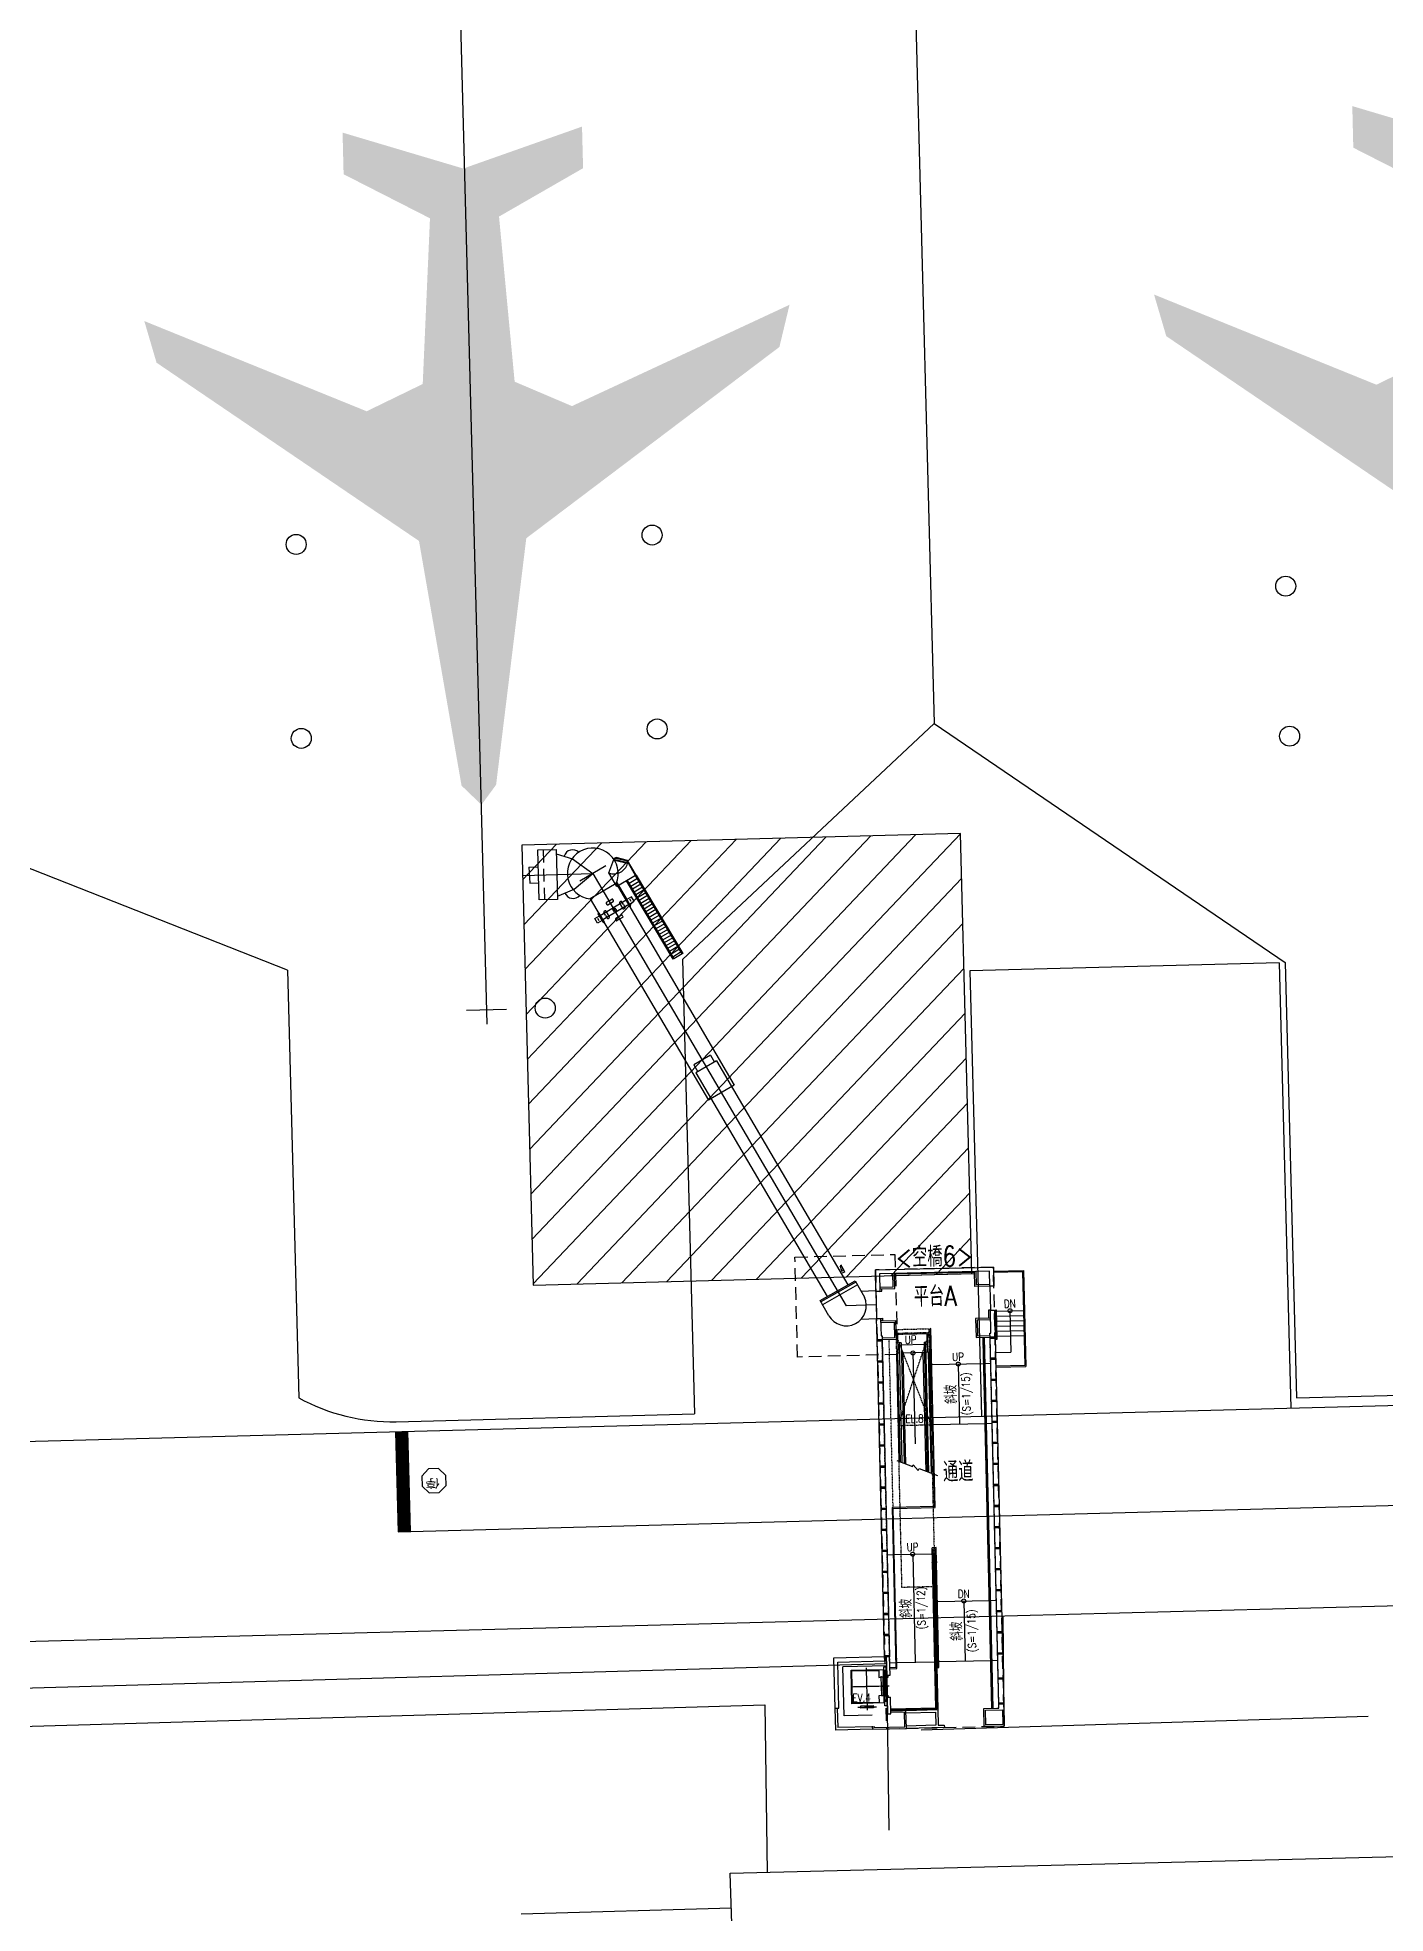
# Model space of a CAD drawing. Extents: x 71210 to 87171, y -11349 to 219.
# Drawn here: x 78349 to 79023, y -7386 to -6449 of the extents above; entities that cross this region are included whole.
import ezdxf
from ezdxf.enums import TextEntityAlignment as Align

# ---------------------------------------------------------------- set-up
doc = ezdxf.new("R2010")
doc.units = 0
for name, pattern in [('CENTER', [2, 1.25, -0.25, 0.25, -0.25]), ('DASHDOT2', [0.5, 0.25, -0.125, 0, -0.125]), ('HIDDEN', [9.525, 6.35, -3.175]), ('HIDDEN2', [0.1875, 0.125, -0.0625])]:
    doc.linetypes.add(name, pattern=pattern)
doc.layers.add('建築', color=7, linetype='Continuous')
doc.styles.add('E1', font='romans.shx', dxfattribs={"width": 0.8})
doc.styles.add('LMP', font='SIMPLEX.shx', dxfattribs={"width": 0.8, "bigfont": 'lmp.shx'})
doc.styles.add('TC_T1', font='romanc.shx', dxfattribs={"width": 0.8, "bigfont": '@chineset.shx'})

msp = doc.modelspace()

# ---------------------------------------------------------------- hatches: boundary and pattern name
at = {"layer": '建築', "ltscale": 1000}
for points in [[(79075.8, -6818.92), (79065.85, -6809.34), (79044.56, -6687.01), (78913.36, -6597.9), (78907.24, -6577.09), (79018.42, -6622.18), (79046.43, -6608.55), (79050.07, -6525.71), (79006.87, -6503.69), (79006.37, -6482.89), (79066.71, -6500.84), (79126.07, -6479.87), (79126.62, -6500.66), (79084.59, -6524.84), (79092.39, -6607.39), (79121.06, -6619.59), (79229.83, -6568.95), (79224.76, -6590.04), (79098.22, -6685.66), (79083.13, -6808.91)], [(78570.98, -6832.19), (78561.02, -6822.62), (78539.74, -6700.29), (78408.53, -6611.18), (78402.41, -6590.36), (78513.59, -6635.46), (78541.61, -6621.83), (78545.24, -6538.99), (78502.05, -6516.96), (78501.54, -6496.16), (78561.89, -6514.11), (78621.25, -6493.15), (78621.79, -6513.94), (78579.76, -6538.12), (78587.57, -6620.67), (78616.23, -6632.87), (78725, -6582.23), (78719.94, -6603.32), (78593.39, -6698.94), (78578.3, -6822.19)]]:
    msp.add_hatch(color=256, dxfattribs=at).paths.add_polyline_path(points)

# ---------------------------------------------------------------- linework, layer by layer
for p, q in [((78547.92, -5962.78, -12.65), (78573.68, -6941.91, -12.65)), ((78784.56, -6307.25, -12.65), (78797.3, -6791.58, -12.65)), ((78671.54, -6909.61, -12.65), (78797.3, -6791.58, -12.65)), ((78797.3, -6791.58, -12.65), (78972.83, -6911.08, -12.65)), ((78473.97, -6914.81, -12.65), (78207.58, -6809.97, -12.65)), ((78810.4, -6846.58, -12.65), (78591.1, -6852.35, -12.65)), ((78591.1, -6852.35, -12.65), (78596.88, -7072.27, -12.65)), ((78816.18, -7066.5, -12.65), (78810.4, -6846.58, -12.65)), ((78671.54, -6909.61, -12.65), (78677.51, -7136.67, -12.65)), ((78969.83, -6911.16, -12.65), (78815.2, -6915.22, -12.65)), ((78969.83, -6911.16, -12.65), (78975.69, -7133.82, -12.65)), ((78972.83, -6911.08, -12.65), (78978.55, -7128.75, -12.65)), ((78473.97, -6914.81, -12.65), (78479.6, -7128.6, -12.65)), ((78815.2, -6915.22, -12.65), (78821.06, -7137.89, -12.65)), ((78563.49, -6934.85, 87.67), (78583.48, -6934.32, 87.67)), ((78217.73, -7153.76, -12.65), (81857.71, -7058.02, -12.65)), ((78596.88, -7072.27, -12.65), (78816.18, -7066.5, -12.65)), ((78529.3, -7195.58, -12.65), (81859.03, -7108, -12.65)), ((78978.55, -7128.75, -12.65), (79188.83, -7123.22, -12.65)), ((78528.35, -7140.59, -12.65), (78677.51, -7136.67, -12.65)), ((78527.98, -7145.6, -12.65), (78529.31, -7195.58, -12.65)), ((78527.99, -7145.6, -12.65), (78529.3, -7195.58, -12.65)), ((78528.48, -7145.59, -12.65), (78529.81, -7195.57, -12.65)), ((78528.98, -7145.57, -12.65), (78530.31, -7195.56, -12.65)), ((78529.48, -7145.56, -12.65), (78530.81, -7195.54, -12.65)), ((78529.98, -7145.55, -12.65), (78531.31, -7195.53, -12.65)), ((78530.48, -7145.53, -12.65), (78531.81, -7195.52, -12.65)), ((78530.98, -7145.52, -12.65), (78532.31, -7195.5, -12.65)), ((78531.48, -7145.51, -12.65), (78532.81, -7195.49, -12.65)), ((78531.98, -7145.5, -12.65), (78533.31, -7195.48, -12.65)), ((78532.48, -7145.48, -12.65), (78533.81, -7195.46, -12.65)), ((78532.98, -7145.47, -12.65), (78534.31, -7195.45, -12.65)), ((78533.48, -7145.46, -12.65), (78534.81, -7195.44, -12.65)), ((78533.98, -7145.44, -12.65), (78535.31, -7195.43, -12.65)), ((78533.98, -7145.44, -12.65), (78535.31, -7195.43, -12.65)), ((77492.55, -7272.87, -12.65), (81844.68, -7158.4, -12.65)), ((78544.57, -7164.13, -12.65), (78541.13, -7167.76, -12.65)), ((78544.57, -7164.13, -12.65), (78541.13, -7167.76, -12.65)), ((78549.57, -7164, -12.65), (78544.57, -7164.13, -12.65)), ((78549.57, -7164, -12.65), (78544.57, -7164.13, -12.65)), ((78553.2, -7167.44, -12.65), (78549.57, -7164, -12.65)), ((78553.2, -7167.44, -12.65), (78549.57, -7164, -12.65)), ((78541.13, -7167.76, -12.65), (78541.26, -7172.76, -12.65)), ((78541.13, -7167.76, -12.65), (78541.26, -7172.76, -12.65)), ((78541.26, -7172.76, -12.65), (78544.89, -7176.2, -12.65)), ((78541.26, -7172.76, -12.65), (78544.89, -7176.2, -12.65)), ((78549.89, -7176.06, -12.65), (78553.33, -7172.44, -12.65)), ((78549.89, -7176.06, -12.65), (78553.33, -7172.44, -12.65)), ((78553.33, -7172.44, -12.65), (78553.2, -7167.44, -12.65)), ((78553.33, -7172.44, -12.65), (78553.2, -7167.44, -12.65)), ((78544.89, -7176.2, -12.65), (78549.89, -7176.06, -12.65)), ((78544.89, -7176.2, -12.65), (78549.89, -7176.06, -12.65)), ((78831.68, -7237.65, 71.67), (78831.94, -7272.74, 71.67)), ((78222.57, -7277.14, 90.92), (78773.46, -7261.5, 90.92)), ((78773.46, -7261.5, 90.92), (78774.6, -7344.74, 90.92)), ((78161.87, -7298.12, 92.28), (78554.57, -7286.75, 92.28)), ((78554.57, -7286.75, 92.28), (78712.61, -7282.17, 92.28)), ((78712.61, -7282.17, 92.28), (78713.76, -7365.9, 92.28)), ((79014.28, -7288, 68.07), (78790.88, -7294.87, 68.07)), ((78695.36, -7366.37, 132.23), (80115.84, -7330.53, 132.23)), ((78703.7, -7622.49, 132.23), (78695.36, -7366.37, 132.23)), ((78695.92, -7383.73, 92.58), (78590.89, -7386.84, 92.58))]:
    msp.add_line(p, q, dxfattribs=at)
at = {"layer": '建築', "linetype": 'Continuous', "ltscale": 1000}
for p, q in [((78591.55, -6869.73, -12.65), (78608.47, -6851.89, -12.65)), ((78592.14, -6892.17, -12.65), (78630.92, -6851.3, -12.65)), ((78592.73, -6914.61, -12.65), (78653.36, -6850.71, -12.65)), ((78593.32, -6937.06, -12.65), (78675.8, -6850.12, -12.65)), ((78593.91, -6959.5, -12.65), (78698.25, -6849.53, -12.65)), ((78594.5, -6981.94, -12.65), (78720.69, -6848.94, -12.65)), ((78595.09, -7004.38, -12.65), (78743.13, -6848.35, -12.65)), ((78595.69, -7026.83, -12.65), (78765.57, -6847.76, -12.65)), ((78596.28, -7049.27, -12.65), (78788.02, -6847.17, -12.65)), ((78596.87, -7071.71, -12.65), (78810.4, -6846.64, -12.65)), ((78618.76, -7071.7, -12.65), (78810.99, -6869.09, -12.65)), ((78641.21, -7071.11, -12.65), (78811.58, -6891.53, -12.65)), ((78663.65, -7070.52, -12.65), (78812.17, -6913.97, -12.65)), ((78686.09, -7069.93, -12.65), (78812.76, -6936.41, -12.65)), ((78708.54, -7069.33, -12.65), (78813.35, -6958.86, -12.65)), ((78730.98, -7068.74, -12.65), (78813.94, -6981.3, -12.65)), ((78753.42, -7068.15, -12.65), (78814.53, -7003.74, -12.65)), ((78775.86, -7067.56, -12.65), (78815.12, -7026.19, -12.65)), ((78798.31, -7066.97, -12.65), (78815.71, -7048.63, -12.65))]:
    msp.add_line(p, q, dxfattribs=at)
at = {"layer": '建築', "linetype": 'HIDDEN'}
for p, q in [((78601.77, -6854.69, 87.67), (78602.42, -6879.68, 87.67)), ((78727.73, -7058.3, 183.4), (78777.71, -7056.98, 183.4)), ((78729.04, -7108.28, 183.4), (78727.73, -7058.3, 183.4)), ((78777.71, -7056.98, 183.4), (78779.03, -7106.97, 183.4)), ((78826.94, -7063.34, 183.4), (78767.96, -7064.74, 183.4)), ((78767.96, -7064.74, 183.4), (78773.41, -7294.18, 183.4)), ((78832.39, -7292.78, 183.4), (78826.94, -7063.34, 183.4)), ((78779.03, -7106.97, 183.4), (78729.04, -7108.28, 183.4)), ((78773.41, -7294.18, 183.4), (78832.39, -7292.78, 183.4))]:
    msp.add_line(p, q, dxfattribs=at)
at = {"layer": '建築'}
for p, q in [((78594.74, -6863.38, 87.67), (78599.55, -6863.25, 87.67)), ((78594.74, -6863.38, 87.67), (78595.1, -6871.37, 87.67)), ((78608.4, -6856.63, 87.67), (78616.53, -6859.13, 87.67)), ((78616.53, -6859.13, 87.67), (78626.62, -6866.54, 87.67)), ((78633.09, -6862.75, 87.67), (78620.15, -6870.34, 87.67)), ((78634.72, -6866.26, 87.67), (78637.17, -6859.56, 87.67)), ((78638.25, -6858.53, 87.67), (78637.04, -6859.25, 87.67)), ((78644.14, -6861.14, 87.67), (78637.18, -6859.56, 87.67)), ((78638.3, -6858.88, 87.67), (78637.22, -6859.53, 87.67)), ((78644.07, -6861.46, 87.67), (78637.52, -6859.98, 87.67)), ((78643.98, -6859.99, 87.67), (78638.25, -6858.53, 87.67)), ((78638.3, -6858.88, 87.67), (78643.77, -6860.27, 87.67)), ((78648.06, -6867.5, 87.67), (78643.77, -6860.27, 87.67)), ((78648.35, -6867.33, 87.67), (78643.98, -6859.99, 87.67)), ((78644.07, -6861.46, 87.67), (78644.14, -6861.14, 87.67)), ((78591.63, -6867.46, 87.67), (78626.62, -6866.54, 87.67)), ((78595.1, -6871.37, 87.67), (78599.54, -6871.26, 87.67)), ((78617.34, -6874.32, 87.67), (78626.62, -6866.54, 87.67)), ((78638.28, -6871.61, 87.67), (78625.34, -6879.2, 87.67)), ((78626.62, -6866.54, 87.67), (78753.38, -7082.63, 183.4)), ((78638.74, -6873.04, 87.67), (78634.72, -6866.26, 87.67)), ((78638.28, -6871.61, 91.6), (78697.38, -6972.35, 136.23)), ((78648.35, -6867.33, 87.67), (78638.74, -6873.04, 87.67)), ((78649, -6869.08, 87.67), (78644.77, -6871.6, 87.67)), ((78649.84, -6870.49, 87.67), (78645.61, -6873.01, 87.67)), ((78650.68, -6871.9, 87.67), (78646.45, -6874.42, 87.67)), ((78651.52, -6873.31, 87.67), (78647.29, -6875.83, 87.67)), ((78625.34, -6879.2, 91.6), (78684.44, -6979.94, 136.23)), ((78633.29, -6881.53, 87.67), (78633.63, -6882.1, 87.67)), ((78634.81, -6880.24, 87.67), (78633.4, -6881.08, 87.67)), ((78634.08, -6882.21, 87.67), (78636.89, -6880.52, 87.67)), ((78634.81, -6880.24, 87.67), (78636.22, -6879.4, 87.67)), ((78637.01, -6880.07, 87.67), (78636.67, -6879.51, 87.67)), ((78640.05, -6881.32, 87.67), (78641.73, -6884.14, 87.67)), ((78640.72, -6880.53, 87.67), (78640.16, -6880.87, 87.67)), ((78642.02, -6882.05, 87.67), (78641.18, -6880.64, 87.67)), ((78642.02, -6882.05, 87.67), (78642.86, -6883.46, 87.67)), ((78642.65, -6878.61, 87.67), (78642.99, -6878.41, 87.67)), ((78642.65, -6878.61, 87.67), (78645.35, -6883.12, 87.67)), ((78645.69, -6882.92, 87.67), (78642.99, -6878.41, 87.67)), ((78645.35, -6883.12, 87.67), (78645.69, -6882.92, 87.67)), ((78652.36, -6874.73, 87.67), (78648.12, -6877.24, 87.67)), ((78653.2, -6876.14, 87.67), (78648.96, -6878.65, 87.67)), ((78654.04, -6877.55, 87.67), (78649.8, -6880.07, 87.67)), ((78654.88, -6878.96, 87.67), (78650.64, -6881.48, 87.67)), ((78655.72, -6880.37, 87.67), (78651.48, -6882.89, 87.67)), ((78656.55, -6881.78, 87.67), (78652.32, -6884.3, 87.67)), ((78657.39, -6883.2, 87.67), (78653.16, -6885.71, 87.67)), ((78629.66, -6886.38, 87.67), (78629.24, -6886.63, 87.67)), ((78629.24, -6886.63, 87.67), (78631.94, -6891.14, 87.67)), ((78629.66, -6886.38, 87.67), (78632.36, -6890.89, 87.67)), ((78632.36, -6890.89, 87.67), (78631.94, -6891.14, 87.67)), ((78633, -6887.45, 87.67), (78632.16, -6886.04, 87.67)), ((78632.83, -6885.25, 87.67), (78632.27, -6885.59, 87.67)), ((78633, -6887.45, 87.67), (78633.84, -6888.86, 87.67)), ((78634.97, -6888.18, 87.67), (78633.28, -6885.36, 87.67)), ((78634.29, -6888.97, 87.67), (78634.86, -6888.63, 87.67)), ((78638.01, -6889.43, 87.67), (78638.35, -6889.99, 87.67)), ((78640.94, -6887.29, 87.67), (78638.12, -6888.98, 87.67)), ((78640.21, -6889.26, 87.67), (78638.8, -6890.1, 87.67)), ((78640.21, -6889.26, 87.67), (78641.62, -6888.42, 87.67)), ((78641.73, -6887.97, 87.67), (78641.39, -6887.4, 87.67)), ((78642.18, -6884.25, 87.67), (78642.75, -6883.91, 87.67)), ((78658.23, -6884.61, 87.67), (78654, -6887.12, 87.67)), ((78659.07, -6886.02, 87.67), (78654.84, -6888.54, 87.67)), ((78659.91, -6887.43, 87.67), (78655.68, -6889.95, 87.67)), ((78660.75, -6888.84, 87.67), (78656.51, -6891.36, 87.67)), ((78661.59, -6890.25, 87.67), (78657.35, -6892.77, 87.67)), ((78662.43, -6891.67, 87.67), (78658.19, -6894.18, 87.67)), ((78663.27, -6893.08, 87.67), (78659.03, -6895.59, 87.67)), ((78685.44, -6957.33, 136.23), (78677.16, -6962.18, 136.23)), ((78685.44, -6957.33, 128.97), (78687.46, -6960.78, 130.49)), ((78677.16, -6962.18, 128.97), (78679.18, -6965.63, 130.49)), ((78688.5, -6960.17, 136.23), (78678.15, -6966.24, 136.23)), ((78678.15, -6966.24, 130.49), (78743.76, -7078.09, 180.04)), ((78688.5, -6960.17, 130.49), (78754.19, -7072.16, 180.1)), ((78697.38, -6972.35, 136.23), (78684.44, -6979.94, 136.23)), ((78740.32, -7080.08, 183.4), (78757.74, -7070.12, 183.4)), ((78758.13, -7070.8, 183.4), (78740.71, -7080.76, 183.4)), ((78751.01, -7062.37, 177.58), (78750.36, -7062.61, 177.58)), ((78750.58, -7063.22, 177.58), (78750.36, -7062.61, 177.58)), ((78750.51, -7065.54, 177.58), (78752.18, -7064.93, 177.58)), ((78750.58, -7063.22, 177.58), (78751.23, -7062.99, 177.58)), ((78750.81, -7064.52, 177.58), (78750.58, -7063.22, 177.58)), ((78751.89, -7064.13, 177.58), (78750.81, -7064.52, 177.58)), ((78750.81, -7064.52, 177.58), (78751.1, -7065.32, 177.58)), ((78752.52, -7065.85, 177.58), (78750.85, -7066.46, 177.58)), ((78751.23, -7062.99, 177.58), (78751.01, -7062.37, 177.58)), ((78751.89, -7064.13, 177.58), (78751.23, -7062.99, 177.58)), ((78751.89, -7064.13, 177.58), (78752.52, -7065.85, 177.58)), ((78757.74, -7070.12, 183.4), (78762.47, -7078.39, 183.4)), ((78767.96, -7064.74, 183.4), (78826.94, -7063.34, 183.4)), ((78768.21, -7075.49, 183.4), (78767.96, -7064.74, 183.4)), ((78824.99, -7065.39, 183.4), (78770, -7066.7, 183.4)), ((78770, -7066.7, 183.4), (78770.21, -7075.44, 183.4)), ((78776.86, -7073.23, 183.4), (78776.7, -7066.54, 183.4)), ((78777.68, -7074.02, 183.4), (78777.5, -7066.52, 183.4)), ((78777.51, -7066.72, 183.4), (78817.5, -7065.77, 183.4)), ((78777.53, -7067.52, 183.4), (78817.51, -7066.57, 183.4)), ((78817.67, -7073.07, 183.4), (78817.49, -7065.57, 183.4)), ((78818.45, -7072.25, 183.4), (78818.29, -7065.55, 183.4)), ((78825.17, -7072.89, 183.4), (78824.99, -7065.39, 183.4)), ((78826.94, -7063.34, 183.4), (78827.17, -7072.84, 183.4)), ((78826.99, -7065.34, 183.4), (78841.98, -7064.99, 183.4)), ((78827, -7065.84, 183.4), (78841.5, -7065.5, 183.4)), ((78841.5, -7065.5, 183.4), (78842.61, -7112.48, 183.4)), ((78841.98, -7064.99, 183.4), (78843.12, -7112.97, 183.4)), ((78744.65, -7087.64, 183.4), (78740.32, -7080.08, 183.4)), ((78758.95, -7072.23, 183.4), (78741.53, -7082.19, 183.4)), ((78768.19, -7075.24, 183.4), (78760.78, -7075.44, 183.4)), ((78770.21, -7075.44, 183.4), (78768.21, -7075.49, 183.4)), ((78768.21, -7075.49, 183.4), (78768.53, -7088.99, 183.4)), ((78768.21, -7075.49, 183.4), (78768.53, -7088.99, 183.4)), ((78770.16, -7073.39, 183.4), (78776.86, -7073.23, 183.4)), ((78770.18, -7074.19, 183.4), (78777.68, -7074.02, 183.4)), ((78770.19, -7074.64, 183.4), (78770.39, -7074.64, 183.4)), ((78770.21, -7075.44, 183.4), (78771.21, -7075.42, 183.4)), ((78770.39, -7074.64, 183.4), (78770.38, -7074.19, 183.4)), ((78771.21, -7075.42, 183.4), (78771.18, -7074.17, 183.4)), ((78825.17, -7072.89, 183.4), (78817.67, -7073.07, 183.4)), ((78825.15, -7072.09, 183.4), (78818.45, -7072.25, 183.4)), ((78827.17, -7072.84, 183.4), (78825.17, -7072.89, 183.4)), ((78825.17, -7072.89, 183.4), (78825.45, -7084.88, 183.4)), ((78768.37, -7082.24, 183.4), (78753.38, -7082.63, 183.4)), ((78768.56, -7089.24, 183.4), (78760.75, -7089.44, 183.4)), ((78768.53, -7088.99, 183.4), (78770.53, -7088.94, 183.4)), ((78768.79, -7099.73, 183.4), (78768.53, -7088.99, 183.4)), ((78770.53, -7088.94, 183.4), (78771.53, -7088.92, 183.4)), ((78770.53, -7088.94, 183.4), (78770.74, -7097.69, 183.4)), ((78770.55, -7089.74, 183.4), (78770.75, -7089.73, 183.4)), ((78770.56, -7090.19, 183.4), (78778.06, -7090.01, 183.4)), ((78770.75, -7089.73, 183.4), (78770.76, -7090.18, 183.4)), ((78771.53, -7088.92, 183.4), (78771.56, -7090.17, 183.4)), ((78778.06, -7090.01, 183.4), (78778.29, -7099.51, 183.4)), ((78825.55, -7088.88, 183.4), (78818.05, -7089.06, 183.4)), ((78818.05, -7089.06, 183.4), (78818.27, -7098.56, 183.4)), ((78825.57, -7089.68, 183.4), (78818.87, -7089.84, 183.4)), ((78818.87, -7089.84, 183.4), (78819.06, -7097.74, 183.4)), ((78825.45, -7084.88, 183.4), (78824.45, -7084.91, 183.4)), ((78824.45, -7084.91, 183.4), (78824.55, -7088.91, 183.4)), ((78825.47, -7085.68, 183.4), (78825.27, -7085.69, 183.4)), ((78825.27, -7085.69, 183.4), (78825.35, -7088.89, 183.4)), ((78825.45, -7084.88, 183.4), (78827.45, -7084.84, 183.4)), ((78825.73, -7096.38, 183.4), (78825.45, -7084.88, 183.4)), ((78827.45, -7084.84, 183.4), (78827.77, -7098.33, 183.4)), ((78828.45, -7084.81, 183.4), (78827.95, -7084.82, 183.4)), ((78827.95, -7084.82, 183.4), (78828.28, -7098.82, 183.4)), ((78828.8, -7099.31, 183.4), (78828.45, -7084.81, 183.4)), ((78828.46, -7085.31, 183.4), (78841.96, -7084.99, 183.4)), ((78828.52, -7087.81, 183.4), (78842.02, -7087.49, 183.4)), ((78828.58, -7090.31, 183.4), (78842.08, -7089.99, 183.4)), ((78835.21, -7085.15, 183.4), (78835.7, -7105.9, 183.4)), ((78770.58, -7090.99, 183.4), (78777.28, -7090.83, 183.4)), ((78770.74, -7097.69, 183.4), (78771.24, -7097.68, 183.4)), ((78771.24, -7097.68, 183.4), (78771.29, -7099.67, 183.4)), ((78777.47, -7098.73, 183.4), (78771.27, -7098.87, 183.4)), ((78778.29, -7099.51, 183.4), (78771.29, -7099.67, 183.4)), ((78777.28, -7090.83, 183.4), (78777.47, -7098.73, 183.4)), ((78779.08, -7096.99, 183.4), (78778.24, -7097.01, 183.4)), ((78793.87, -7096.64, 183.4), (78779.08, -7096.99, 183.4)), ((78779.3, -7106.29, 183.4), (78779.08, -7096.99, 183.4)), ((78793.87, -7096.64, 183.4), (78794.72, -7096.62, 183.4)), ((78794.09, -7105.93, 183.4), (78793.87, -7096.64, 183.4)), ((78795.66, -7094.09, 183.4), (78795.16, -7094.11, 183.4)), ((78795.16, -7094.11, 183.4), (78797.28, -7183.08, 183.4)), ((78797.79, -7183.57, 183.4), (78795.66, -7094.09, 183.4)), ((78818.27, -7098.56, 183.4), (78825.27, -7098.39, 183.4)), ((78819.06, -7097.74, 183.4), (78825.25, -7097.59, 183.4)), ((78821.77, -7098.48, 183.4), (78822.27, -7098.46, 183.4)), ((78826.18, -7283.92, 183.4), (78821.77, -7098.48, 183.4)), ((78822.27, -7098.46, 183.4), (78826.68, -7283.91, 183.4)), ((78825.23, -7096.39, 183.4), (78825.73, -7096.38, 183.4)), ((78825.27, -7098.39, 183.4), (78825.23, -7096.39, 183.4)), ((78827.77, -7098.33, 183.4), (78825.27, -7098.39, 183.4)), ((78825.27, -7098.39, 183.4), (78827.77, -7098.33, 183.4)), ((78827.77, -7098.33, 183.4), (78825.27, -7098.39, 183.4)), ((78829.63, -7281.84, 183.4), (78825.27, -7098.39, 183.4)), ((78827.79, -7098.93, 183.4), (78825.29, -7098.99, 183.4)), ((78827.58, -7090.34, 183.4), (78828.08, -7090.32, 183.4)), ((78827.64, -7092.83, 183.4), (78828.14, -7092.82, 183.4)), ((78827.7, -7095.33, 183.4), (78828.2, -7095.32, 183.4)), ((78827.76, -7097.83, 183.4), (78828.26, -7097.82, 183.4)), ((78827.77, -7098.33, 183.4), (78832.13, -7281.78, 183.4)), ((78828.28, -7098.82, 183.4), (78827.78, -7098.83, 183.4)), ((78827.8, -7099.33, 183.4), (78828.8, -7099.31, 183.4)), ((78828.64, -7092.81, 183.4), (78842.14, -7092.49, 183.4)), ((78828.7, -7095.31, 183.4), (78842.2, -7094.99, 183.4)), ((78828.76, -7097.81, 183.4), (78842.26, -7097.49, 183.4)), ((78771.29, -7099.67, 183.4), (78768.79, -7099.73, 183.4)), ((78768.79, -7099.73, 183.4), (78771.29, -7099.67, 183.4)), ((78771.29, -7099.67, 183.4), (78768.79, -7099.73, 183.4)), ((78772.55, -7258.19, 183.4), (78768.79, -7099.73, 183.4)), ((78771.3, -7100.27, 183.4), (78768.8, -7100.33, 183.4)), ((78771.29, -7099.67, 183.4), (78775.05, -7258.13, 183.4)), ((78780.08, -7106.27, 183.4), (78778.45, -7106.31, 183.4)), ((78778.45, -7106.31, 183.4), (78779.73, -7160.38, 183.4)), ((78779.05, -7106.29, 183.4), (78780.34, -7160.61, 183.4)), ((78779.99, -7102.35, 183.4), (78779.2, -7102.37, 183.4)), ((78779.99, -7102.35, 183.4), (78779.2, -7102.37, 183.4)), ((78780.82, -7101.15, 183.4), (78779.96, -7101.17, 183.4)), ((78780.82, -7101.15, 183.4), (78779.96, -7101.17, 183.4)), ((78781.38, -7161.01, 183.4), (78779.96, -7101.17, 183.4)), ((78780.82, -7101.15, 183.4), (78782.25, -7161.35, 183.4)), ((78792.36, -7102.05, 183.4), (78780.85, -7102.33, 183.4)), ((78792.45, -7106.07, 183.4), (78780.94, -7106.35, 183.4)), ((78780.94, -7106.35, 183.4), (78781.69, -7106.67, 183.4)), ((78781.69, -7106.67, 183.4), (78783, -7161.64, 183.4)), ((78786.7, -7106.23, 183.4), (78787.78, -7151.59, 183.4)), ((78792.45, -7106.07, 183.4), (78791.72, -7106.41, 183.4)), ((78791.72, -7106.41, 183.4), (78793.12, -7165.28, 183.4)), ((78792.33, -7100.88, 183.4), (78793.19, -7100.85, 183.4)), ((78792.33, -7100.88, 183.4), (78793.86, -7165.57, 183.4)), ((78794.73, -7165.92, 183.4), (78793.19, -7100.85, 183.4)), ((78794, -7102.02, 183.4), (78793.22, -7102.03, 183.4)), ((78794.94, -7105.91, 183.4), (78793.31, -7105.95, 183.4)), ((78794.34, -7105.93, 183.4), (78795.78, -7166.33, 183.4)), ((78794.34, -7105.93, 183.4), (78795.78, -7166.33, 183.4)), ((78796.38, -7166.57, 183.4), (78794.94, -7105.91, 183.4)), ((78828.02, -7108.86, 183.4), (78825.52, -7108.92, 183.4)), ((78827.96, -7106.08, 183.4), (78835.7, -7105.9, 183.4)), ((78827.96, -7106.08, 183.4), (78835.7, -7105.9, 183.4)), ((78771.54, -7110.2, 183.4), (78769.04, -7110.26, 183.4)), ((78771.55, -7110.8, 183.4), (78769.05, -7110.86, 183.4)), ((78795.09, -7112.11, 183.4), (78795.59, -7112.1, 183.4)), ((78796.09, -7112.09, 183.4), (78822.08, -7111.47, 183.4)), ((78809.34, -7111.77, 183.4), (78810.05, -7141.77, 183.4)), ((78822.58, -7111.46, 183.4), (78825.58, -7111.39, 183.4)), ((78828.04, -7109.46, 183.4), (78825.54, -7109.52, 183.4)), ((78842.61, -7112.48, 183.4), (78828.12, -7112.83, 183.4)), ((78828.13, -7113.33, 183.4), (78843.12, -7112.97, 183.4)), ((78771.79, -7120.72, 183.4), (78769.29, -7120.78, 183.4)), ((78771.8, -7121.32, 183.4), (78769.3, -7121.38, 183.4)), ((78828.27, -7119.38, 183.4), (78825.77, -7119.44, 183.4)), ((78828.29, -7119.98, 183.4), (78825.79, -7120.04, 183.4)), ((78772.04, -7131.25, 183.4), (78769.54, -7131.3, 183.4)), ((78772.05, -7131.85, 183.4), (78769.55, -7131.9, 183.4)), ((78828.52, -7129.9, 183.4), (78826.02, -7129.96, 183.4)), ((78828.54, -7130.5, 183.4), (78826.04, -7130.56, 183.4)), ((78772.29, -7141.77, 183.4), (78769.79, -7141.83, 183.4)), ((78772.3, -7142.37, 183.4), (78769.8, -7142.43, 183.4)), ((78795.8, -7142.1, 183.4), (78796.3, -7142.09, 183.4)), ((78796.8, -7142.08, 183.4), (78822.79, -7141.46, 183.4)), ((78823.29, -7141.45, 183.4), (78826.29, -7141.38, 183.4)), ((78828.77, -7140.43, 183.4), (78826.27, -7140.49, 183.4)), ((78828.79, -7141.03, 183.4), (78826.29, -7141.09, 183.4)), ((78772.54, -7152.29, 183.4), (78770.04, -7152.35, 183.4)), ((78772.55, -7152.89, 183.4), (78770.05, -7152.95, 183.4)), ((78829.02, -7150.95, 183.4), (78826.52, -7151.01, 183.4)), ((78829.04, -7151.55, 183.4), (78826.54, -7151.61, 183.4)), ((78772.79, -7162.82, 183.4), (78770.29, -7162.88, 183.4)), ((78772.8, -7163.42, 183.4), (78770.3, -7163.48, 183.4)), ((78778.72, -7159.99, 183.4), (78786.45, -7162.97, 183.4)), ((78786.45, -7162.97, 183.4), (78786.81, -7162.12, 183.4)), ((78786.81, -7162.12, 183.4), (78789.3, -7165, 183.4)), ((78789.3, -7165, 183.4), (78789.74, -7163.94, 183.4)), ((78789.74, -7163.94, 183.4), (78798.91, -7167.57, 183.4)), ((78829.27, -7161.48, 183.4), (78826.77, -7161.53, 183.4)), ((78829.29, -7162.08, 183.4), (78826.79, -7162.13, 183.4)), ((78773.04, -7173.34, 183.4), (78770.54, -7173.4, 183.4)), ((78773.05, -7173.94, 183.4), (78770.55, -7174, 183.4)), ((78829.52, -7172, 183.4), (78827.02, -7172.06, 183.4)), ((78829.54, -7172.6, 183.4), (78827.04, -7172.66, 183.4)), ((78773.29, -7183.86, 183.4), (78770.79, -7183.92, 183.4)), ((78797.28, -7183.08, 183.4), (78776.28, -7183.58, 183.4)), ((78776.28, -7183.58, 183.4), (78778.18, -7263.56, 183.4)), ((78776.79, -7184.07, 183.4), (78797.79, -7183.57, 183.4)), ((78829.77, -7182.52, 183.4), (78827.27, -7182.58, 183.4)), ((78829.79, -7183.12, 183.4), (78827.29, -7183.18, 183.4)), ((78773.3, -7184.46, 183.4), (78770.8, -7184.52, 183.4)), ((78778.69, -7264.04, 183.4), (78776.79, -7184.07, 183.4)), ((78830.02, -7193.05, 183.4), (78827.52, -7193.11, 183.4)), ((78773.54, -7194.39, 183.4), (78771.04, -7194.45, 183.4)), ((78773.55, -7194.99, 183.4), (78771.05, -7195.05, 183.4)), ((78830.04, -7193.65, 183.4), (78827.54, -7193.71, 183.4)), ((78773.79, -7204.91, 183.4), (78771.29, -7204.97, 183.4)), ((78773.8, -7205.51, 183.4), (78771.3, -7205.57, 183.4)), ((78773.84, -7207.14, 183.4), (78776.84, -7207.07, 183.4)), ((78777.34, -7207.06, 183.4), (78796.33, -7206.61, 183.4)), ((78786.59, -7206.84, 183.4), (78787.87, -7260.83, 183.4)), ((78798.26, -7203.56, 183.4), (78796.26, -7203.61, 183.4)), ((78798.16, -7283.59, 183.4), (78796.26, -7203.61, 183.4)), ((78796.77, -7204.1, 183.4), (78797.77, -7204.08, 183.4)), ((78798.67, -7284.08, 183.4), (78796.77, -7204.1, 183.4)), ((78796.83, -7206.6, 183.4), (78797.33, -7206.59, 183.4)), ((78797.33, -7206.59, 183.4), (78799.19, -7284.56, 183.4)), ((78797.77, -7204.08, 183.4), (78799.19, -7263.56, 183.4)), ((78799.69, -7263.55, 183.4), (78798.26, -7203.56, 183.4)), ((78830.27, -7203.57, 183.4), (78827.77, -7203.63, 183.4)), ((78830.29, -7204.17, 183.4), (78827.79, -7204.23, 183.4)), ((78774.04, -7215.44, 183.4), (78771.54, -7215.49, 183.4)), ((78774.05, -7216.03, 183.4), (78771.55, -7216.09, 183.4)), ((78830.52, -7214.09, 183.4), (78828.02, -7214.15, 183.4)), ((78830.54, -7214.69, 183.4), (78828.04, -7214.75, 183.4)), ((78774.29, -7225.96, 183.4), (78771.79, -7226.02, 183.4)), ((78774.3, -7226.56, 183.4), (78771.8, -7226.62, 183.4)), ((78797.9, -7230.58, 183.4), (78798.4, -7230.57, 183.4)), ((78798.9, -7230.56, 183.4), (78824.9, -7229.94, 183.4)), ((78812.15, -7230.24, 183.4), (78812.86, -7260.23, 183.4)), ((78825.4, -7229.93, 183.4), (78828.39, -7229.86, 183.4)), ((78830.77, -7224.62, 183.4), (78828.27, -7224.68, 183.4)), ((78830.79, -7225.22, 183.4), (78828.29, -7225.28, 183.4)), ((78774.54, -7236.48, 183.4), (78772.04, -7236.54, 183.4)), ((78774.55, -7237.08, 183.4), (78772.05, -7237.14, 183.4)), ((78831.02, -7235.14, 183.4), (78828.52, -7235.2, 183.4)), ((78831.04, -7235.74, 183.4), (78828.54, -7235.8, 183.4)), ((78774.79, -7247.01, 183.4), (78772.29, -7247.07, 183.4)), ((78774.8, -7247.61, 183.4), (78772.3, -7247.67, 183.4)), ((78831.27, -7245.66, 183.4), (78828.77, -7245.72, 183.4)), ((78831.29, -7246.26, 183.4), (78828.79, -7246.32, 183.4)), ((78772.55, -7258.19, 183.4), (78747.06, -7258.79, 183.4)), ((78747.06, -7258.79, 183.4), (78747.65, -7283.79, 183.4)), ((78775.04, -7257.53, 183.4), (78772.54, -7257.59, 183.4)), ((78775.05, -7258.13, 183.4), (78772.55, -7258.19, 183.4)), ((78775.05, -7258.13, 183.4), (78772.55, -7258.19, 183.4)), ((78772.6, -7260.19, 183.4), (78772.55, -7258.19, 183.4)), ((78773.77, -7267.31, 183.4), (78773.55, -7258.17, 183.4)), ((78775.27, -7267.28, 183.4), (78775.05, -7258.13, 183.4)), ((78831.52, -7256.19, 183.4), (78829.02, -7256.25, 183.4)), ((78831.54, -7256.79, 183.4), (78829.04, -7256.85, 183.4)), ((78749.11, -7260.75, 183.4), (78772.6, -7260.19, 183.4)), ((78749.65, -7283.74, 183.4), (78749.11, -7260.75, 183.4)), ((78773.66, -7262.66, 183.4), (78751.66, -7263.19, 183.4)), ((78752.25, -7287.68, 183.4), (78751.66, -7263.19, 183.4)), ((78755.74, -7264.89, 183.4), (78771.81, -7264.51, 183.4)), ((78756.14, -7281.59, 183.4), (78755.74, -7264.89, 183.4)), ((78756.1, -7265.23, 183.4), (78769.59, -7264.91, 183.4)), ((78756.48, -7281.23, 183.4), (78756.1, -7265.23, 183.4)), ((78769.59, -7264.91, 183.4), (78769.68, -7268.41, 183.4)), ((78770.84, -7268.38, 183.4), (78770.83, -7267.9, 183.4)), ((78770.9, -7268.1, 183.4), (78771.61, -7268.09, 183.4)), ((78771.02, -7272.85, 183.4), (78770.9, -7268.1, 183.4)), ((78771.61, -7268.09, 183.4), (78771.72, -7272.84, 183.4)), ((78771.81, -7264.51, 183.4), (78772.21, -7281.2, 183.4)), ((78772.2, -7263.09, 183.4), (78773.18, -7263.07, 183.4)), ((78772.66, -7282.6, 183.4), (78772.2, -7263.09, 183.4)), ((78773.23, -7268.05, 183.4), (78772.53, -7268.06, 183.4)), ((78772.53, -7268.06, 183.4), (78772.64, -7272.81, 183.4)), ((78773.18, -7263.07, 183.4), (78773.64, -7282.58, 183.4)), ((78773.34, -7272.8, 183.4), (78773.23, -7268.05, 183.4)), ((78773.57, -7266.82, 183.4), (78773.6, -7268.32, 183.4)), ((78773.6, -7268.32, 183.4), (78774.3, -7268.3, 183.4)), ((78773.77, -7267.31, 183.4), (78775.27, -7267.28, 183.4)), ((78774.03, -7278.31, 183.4), (78773.77, -7267.31, 183.4)), ((78774.28, -7267.31, 183.4), (78774.28, -7267.3, 183.4)), ((78774.3, -7268.3, 183.4), (78774.28, -7267.31, 183.4)), ((78775.12, -7261.13, 183.4), (78778.12, -7261.06, 183.4)), ((78778.18, -7263.56, 183.4), (78775.18, -7263.63, 183.4)), ((78775.19, -7264.13, 183.4), (78778.69, -7264.04, 183.4)), ((78778.62, -7261.05, 183.4), (78797.62, -7260.59, 183.4)), ((78798.12, -7260.58, 183.4), (78798.62, -7260.57, 183.4)), ((78798.62, -7260.57, 183.4), (78799.12, -7260.56, 183.4)), ((78799.19, -7263.56, 183.4), (78799.69, -7263.55, 183.4)), ((78799.62, -7260.55, 183.4), (78825.61, -7259.93, 183.4)), ((78826.11, -7259.92, 183.4), (78829.11, -7259.85, 183.4)), ((78769.68, -7268.41, 183.4), (78770.84, -7268.38, 183.4)), ((78769.97, -7280.91, 183.4), (78769.89, -7277.41, 183.4)), ((78769.89, -7277.41, 183.4), (78770.01, -7277.41, 183.4)), ((78770.01, -7277.41, 183.4), (78771.08, -7277.38, 183.4)), ((78771.02, -7272.85, 183.4), (78771.72, -7272.84, 183.4)), ((78771.02, -7272.91, 183.4), (78771.72, -7272.89, 183.4)), ((78771.13, -7277.66, 183.4), (78771.02, -7272.91, 183.4)), ((78771.08, -7277.38, 183.4), (78771.08, -7277.8, 183.4)), ((78771.83, -7277.64, 183.4), (78771.13, -7277.66, 183.4)), ((78771.72, -7272.89, 183.4), (78771.83, -7277.64, 183.4)), ((78772.64, -7272.81, 183.4), (78773.34, -7272.8, 183.4)), ((78773.34, -7272.85, 183.4), (78772.64, -7272.87, 183.4)), ((78772.64, -7272.87, 183.4), (78772.75, -7277.62, 183.4)), ((78772.75, -7277.62, 183.4), (78773.45, -7277.6, 183.4)), ((78773.45, -7277.6, 183.4), (78773.34, -7272.85, 183.4)), ((78773.49, -7276.32, 183.4), (78773.52, -7277.32, 183.4)), ((78773.52, -7277.32, 183.4), (78774.22, -7277.31, 183.4)), ((78774.22, -7277.31, 183.4), (78774.24, -7278.3, 183.4)), ((78831.82, -7268.68, 183.4), (78829.32, -7268.74, 183.4)), ((78831.83, -7269.28, 183.4), (78829.33, -7269.34, 183.4)), ((78747.65, -7283.79, 183.4), (78749.65, -7283.74, 183.4)), ((78747.65, -7283.79, 183.4), (78747.71, -7286.29, 183.4)), ((78747.65, -7283.79, 183.4), (78747.91, -7294.78, 183.4)), ((78748.85, -7283.76, 183.4), (78749.09, -7293.56, 183.4)), ((78772.21, -7281.2, 183.4), (78756.14, -7281.59, 183.4)), ((78769.97, -7280.91, 183.4), (78756.48, -7281.23, 183.4)), ((78760.62, -7282.68, 183.4), (78766.9, -7282.53, 183.4)), ((78760.65, -7283.88, 183.4), (78760.62, -7282.68, 183.4)), ((78766.93, -7283.73, 183.4), (78760.65, -7283.88, 183.4)), ((78766.9, -7282.53, 183.4), (78766.93, -7283.73, 183.4)), ((78773.64, -7282.58, 183.4), (78772.66, -7282.6, 183.4)), ((78774.03, -7278.31, 183.4), (78775.53, -7278.27, 183.4)), ((78774.23, -7286.66, 183.4), (78774.03, -7278.31, 183.4)), ((78774.23, -7286.66, 183.4), (78775.73, -7286.62, 183.4)), ((78775.73, -7286.62, 183.4), (78775.53, -7278.27, 183.4)), ((78775.67, -7284.12, 183.4), (78798.16, -7283.59, 183.4)), ((78775.68, -7284.62, 183.4), (78798.67, -7284.08, 183.4)), ((78775.69, -7285.12, 183.4), (78799.19, -7284.56, 183.4)), ((78783.19, -7284.94, 183.4), (78775.69, -7285.12, 183.4)), ((78782.41, -7285.76, 183.4), (78775.71, -7285.92, 183.4)), ((78782.59, -7293.16, 183.4), (78782.41, -7285.76, 183.4)), ((78783.19, -7284.94, 183.4), (78799.19, -7284.56, 183.4)), ((78783.4, -7293.94, 183.4), (78783.19, -7284.94, 183.4)), ((78783.22, -7286.14, 183.4), (78798.01, -7285.79, 183.4)), ((78798.01, -7285.79, 183.4), (78798.17, -7292.39, 183.4)), ((78799.19, -7284.56, 183.4), (78799.37, -7292.36, 183.4)), ((78822.18, -7284.02, 183.4), (78829.68, -7283.84, 183.4)), ((78822.39, -7293.02, 183.4), (78822.18, -7284.02, 183.4)), ((78823, -7284.8, 183.4), (78831.4, -7284.6, 183.4)), ((78823.17, -7292.2, 183.4), (78823, -7284.8, 183.4)), ((78828.68, -7283.86, 183.4), (78829.18, -7283.85, 183.4)), ((78832.11, -7281.18, 183.4), (78829.62, -7281.24, 183.4)), ((78832.13, -7281.78, 183.4), (78829.63, -7281.84, 183.4)), ((78832.13, -7281.78, 183.4), (78829.63, -7281.84, 183.4)), ((78829.68, -7283.84, 183.4), (78829.63, -7281.84, 183.4)), ((78831.4, -7284.6, 183.4), (78831.57, -7292, 183.4)), ((78831.4, -7284.6, 183.4), (78831.4, -7284.6, 183.4)), ((78832.13, -7281.78, 183.4), (78832.39, -7292.78, 183.4)), ((78832.13, -7281.78, 183.4), (78832.19, -7284.28, 183.4)), ((78766.41, -7294.35, 183.4), (78747.91, -7294.78, 183.4)), ((78766.38, -7293.15, 183.4), (78749.09, -7293.56, 183.4)), ((78766.24, -7287.35, 183.4), (78752.25, -7287.68, 183.4)), ((78766.37, -7292.85, 183.4), (78766.41, -7294.35, 183.4)), ((78766.38, -7293.15, 183.4), (78766.41, -7294.35, 183.4)), ((78766.41, -7294.35, 183.4), (78783.4, -7293.94, 183.4)), ((78767.17, -7292.83, 183.4), (78767.19, -7293.53, 183.4)), ((78767.19, -7293.53, 183.4), (78782.59, -7293.16, 183.4)), ((78798.17, -7292.39, 183.4), (78783.38, -7292.74, 183.4)), ((78802.4, -7293.49, 183.4), (78783.4, -7293.94, 183.4)), ((78799.37, -7292.36, 183.4), (78802.37, -7292.29, 183.4)), ((78802.37, -7292.29, 183.4), (78802.4, -7293.49, 183.4)), ((78832.39, -7292.78, 183.4), (78822.39, -7293.02, 183.4)), ((78831.57, -7292, 183.4), (78823.17, -7292.2, 183.4))]:
    msp.add_line(p, q, dxfattribs=at)
at = {"layer": '建築', "linetype": 'HIDDEN2'}
for p, q in [((78778.17, -7094.51, 183.4), (78794.66, -7094.12, 183.4)), ((78778.21, -7096.51, 183.4), (78778.17, -7094.51, 183.4)), ((78794.71, -7096.12, 183.4), (78778.21, -7096.51, 183.4)), ((78794.72, -7096.62, 183.4), (78778.23, -7097.01, 183.4)), ((78778.23, -7097.01, 183.4), (78779.31, -7142.5, 183.4)), ((78795.8, -7142.1, 183.4), (78778.23, -7097.01, 183.4)), ((78779.31, -7142.5, 183.4), (78794.72, -7096.62, 183.4)), ((78794.66, -7094.12, 183.4), (78794.71, -7096.12, 183.4)), ((78795.8, -7142.1, 183.4), (78794.72, -7096.62, 183.4)), ((78779.31, -7142.5, 183.4), (78795.8, -7142.1, 183.4)), ((78781.23, -7223.47, 183.4), (78779.73, -7160.38, 183.4)), ((78796.38, -7166.57, 183.4), (78797.73, -7223.08, 183.4)), ((78797.73, -7223.08, 183.4), (78781.23, -7223.47, 183.4))]:
    msp.add_line(p, q, dxfattribs=at)
at = {"layer": '建築', "linetype": 'DASHDOT2', "ltscale": 0.5}
for p, q in [((78826.18, -7283.92, 183.4), (78821.77, -7098.48, 183.4)), ((78829.68, -7283.84, 183.4), (78825.27, -7098.39, 183.4)), ((78775.12, -7261.13, 183.4), (78771.29, -7099.67, 183.4)), ((78778.62, -7261.05, 183.4), (78774.79, -7099.59, 183.4))]:
    msp.add_line(p, q, dxfattribs=at)
at = {"layer": '建築', "linetype": 'CENTER'}
for p, q in [((78763.31, -7263.71, 183.4), (78763.82, -7284.8, 183.4)), ((78774.9, -7272.79, 183.4), (78755.44, -7273.25, 183.4)), ((78759.23, -7283.31, 183.4), (78768.54, -7283.09, 183.4))]:
    msp.add_line(p, q, dxfattribs=at)
at = {"layer": '建築', "elevation": 87.67}
for points in [[(78599.11, -6854.76), (78608.34, -6854.52), (78609, -6879.51), (78599.76, -6879.75)], [(78637.17, -6884.19), (78637.73, -6883.85), (78638.41, -6884.98), (78637.28, -6885.65), (78636.61, -6884.52)]]:
    msp.add_lwpolyline(points, close=True, dxfattribs=at)
for points in [[(78608.92, -6877.92), (78617.34, -6874.32)], [(78643.78, -6879.47), (78638.6, -6870.8)], [(78666.8, -6909.31), (78643.55, -6870.18)], [(78643.83, -6870.02), (78667.09, -6909.15)], [(78671.32, -6906.63), (78648.06, -6867.5)], [(78648.35, -6867.33), (78671.6, -6906.46)], [(78630.34, -6887.51), (78643.33, -6879.74)], [(78644.68, -6881.99), (78631.69, -6889.76)], [(78647.27, -6880.44), (78645.92, -6878.19), (78643.67, -6879.53)], [(78645.02, -6881.79), (78647.27, -6880.44)], [(78645.81, -6880.55), (78645.13, -6879.42)], [(78629.01, -6891.36), (78627.66, -6889.11), (78629.92, -6887.76)], [(78631.26, -6890.02), (78629.01, -6891.36)], [(78629.8, -6890.13), (78629.13, -6889)], [(78664.11, -6894.49), (78659.87, -6897.01)], [(78664.95, -6895.9), (78660.71, -6898.42)], [(78665.78, -6897.31), (78661.55, -6899.83)], [(78666.62, -6898.72), (78662.39, -6901.24)], [(78667.46, -6900.13), (78663.23, -6902.65)], [(78668.3, -6901.55), (78664.07, -6904.06)], [(78669.14, -6902.96), (78664.91, -6905.48)], [(78669.98, -6904.37), (78665.74, -6906.89)], [(78670.82, -6905.78), (78666.58, -6908.3)], [(78667.09, -6909.15), (78666.8, -6909.31)], [(78671.32, -6906.63), (78667.09, -6909.15)], [(78671.6, -6906.46), (78671.32, -6906.63)]]:
    msp.add_lwpolyline(points, dxfattribs=at)
at = {"layer": '建築', "ltscale": 1000}
for centre in [(78656.28, -6697.33, -12.65), (78478.34, -6702.01, -12.65), (78973.06, -6722.91, -12.65), (78658.83, -6794.3, -12.65), (78480.89, -6798.98, -12.65), (78975.03, -6797.88, -12.65), (78602.85, -6933.82, -12.65)]:
    msp.add_circle(centre, 5, dxfattribs=at)
at = {"layer": '建築'}
for centre, radius, start, end in [((78616.53, -6859.13, 87.67), 4.43, 46.15794, 162.91225), ((78626.62, -6866.54, 87.67), 12.72, 336.53445, 264.25595), ((78637.17, -6859.56, 87.67), 7.14, 249.8941, 344.56931), ((78616.75, -6874.57, 87.67), 4.43, 203.12827, 319.18187), ((78633.57, -6881.37, 87.67), 0.328, 120.88845, 210.88845), ((78633.91, -6881.93, 87.67), 0.328, 210.88845, 300.88845), ((78636.39, -6879.68, 87.67), 0.328, 30.88845, 120.88846), ((78636.73, -6880.24, 87.67), 0.328, 300.88845, 30.88846), ((78640.33, -6881.15, 87.67), 0.328, 120.88845, 210.88845), ((78640.89, -6880.81, 87.67), 0.328, 30.88845, 120.88845), ((78642.58, -6883.63, 87.67), 0.328, 300.88845, 30.88846), ((78632.44, -6885.87, 87.67), 0.328, 120.88845, 210.88846), ((78633, -6885.53, 87.67), 0.328, 30.88845, 120.88846), ((78634.12, -6888.69, 87.67), 0.328, 210.88845, 300.88845), ((78634.69, -6888.35, 87.67), 0.328, 300.88845, 30.88845), ((78638.29, -6889.26, 87.67), 0.328, 120.88845, 210.88846), ((78638.63, -6889.82, 87.67), 0.328, 210.88845, 300.88846), ((78641.11, -6887.57, 87.67), 0.328, 30.88845, 120.88845), ((78641.45, -6888.13, 87.67), 0.328, 300.88845, 30.88845), ((78642.02, -6883.97, 87.67), 0.328, 210.88845, 300.88846), ((78753.38, -7082.63, 183.4), 10.03, 209.86088, 25.04492)]:
    msp.add_arc(centre, radius, start, end, dxfattribs=at)
at = {"layer": '建築', "ltscale": 1000}
msp.add_arc((78525.85, -7045.62, -12.65), 95, 240.86143, 271.50669, dxfattribs=at)
at = {"layer": '建築'}
for centre, major_axis, start_param, end_param in [((78835.21, -7085.15, 183.4), (0.707, 0.707), 5.5215322289071, 11.80471753608669), ((78786.7, -7106.23, 183.4), (0.707, 0.707), 5.5215322289071, 11.80471753608669), ((78809.34, -7111.77, 183.4), (0.707, 0.707), 5.521532233599247, 11.80471754077883), ((78786.59, -7206.84, 183.4), (0.707, 0.707), 5.5215322335777, 11.80471754075729), ((78796.69, -7211, 183.4), (-0.354, 0.354), 3.950736, 7.092329), ((78796.69, -7211, 183.4), (0.354, 0.354), 2.37994, 5.521532), ((78798.19, -7210.97, 183.4), (0.354, 0.354), 5.521532, 8.663125), ((78798.19, -7210.97, 183.4), (0.354, 0.354), 2.37994, 5.521532), ((78824.68, -7210.34, 183.4), (0.354, 0.354), 5.521532, 8.663125), ((78824.68, -7210.34, 183.4), (-0.354, 0.354), 0.809143, 3.950736), ((78812.15, -7230.24, 183.4), (0.707, 0.707), 5.521532229144869, 11.80471753632446)]:
    msp.add_ellipse(centre, major_axis=major_axis, ratio=1, start_param=start_param, end_param=end_param, dxfattribs=at)

# ---------------------------------------------------------------- texts
at = {"layer": '建築', "width": 0.8}
for s, height, rotation, style, oblique, p in [('<空橋6>', 10, 1.3605, 'LMP', 0, (78797.43, -7063.04, 183.4)), ('平台A', 10, 1.36049, 'LMP', 360, (78797.9, -7082.91, 183.4)), ('DN', 4, 1.36049, 'LMP', 360, (78835.17, -7083.59, 183.4)), ('UP', 4, 1.36049, 'LMP', 360, (78785.59, -7101.62, 183.4)), ('UP', 4, 1.36049, 'LMP', 360, (78809.3, -7110.22, 183.4)), ('(S=1/15)', 4, 91.36049, 'LMP', 0, (78815.25, -7126.64, 183.4)), ('斜坡', 6, 91.36049, 'LMP', 0, (78808.68, -7126.79, 183.4)), ('EL.8', 4, 1.3605, 'E1', 0, (78787.53, -7141.11, 183.4)), ('通道', 10, 1.36049, 'LMP', 360, (78809.43, -7170.55, 183.4)), ('UP', 4, 1.36049, 'LMP', 360, (78786.55, -7205.28, 183.4)), ('斜坡', 6, 91.36049, 'LMP', 0, (78786.21, -7233.86, 183.4)), ('(S=1/12)', 4, 91.36049, 'LMP', 0, (78792.78, -7233.7, 183.4)), ('DN', 4, 1.36049, 'LMP', 360, (78812.11, -7228.68, 183.4)), ('(S=1/15)', 4, 91.36049, 'LMP', 0, (78818.06, -7245.1, 183.4)), ('斜坡', 6, 91.36049, 'LMP', 360, (78811.49, -7245.26, 183.4))]:
    msp.add_text(s, height=height, rotation=rotation, dxfattribs=dict(at, style=style, oblique=oblique)).set_placement(p, align=Align.CENTER)
at = {"layer": '建築', "ltscale": 1000, "style": 'TC_T1'}
msp.add_text('停', height=6, rotation=91.76486, dxfattribs=at).set_placement((78550.01, -7174.39, -12.65))
at = {"layer": '建築', "style": 'E1', "oblique": 0, "width": 0.8}
msp.add_text('EV.4', height=4, rotation=1.3605, dxfattribs=at).set_placement((78756.47, -7280.73, 183.4))

doc.saveas('drawing.dxf')
